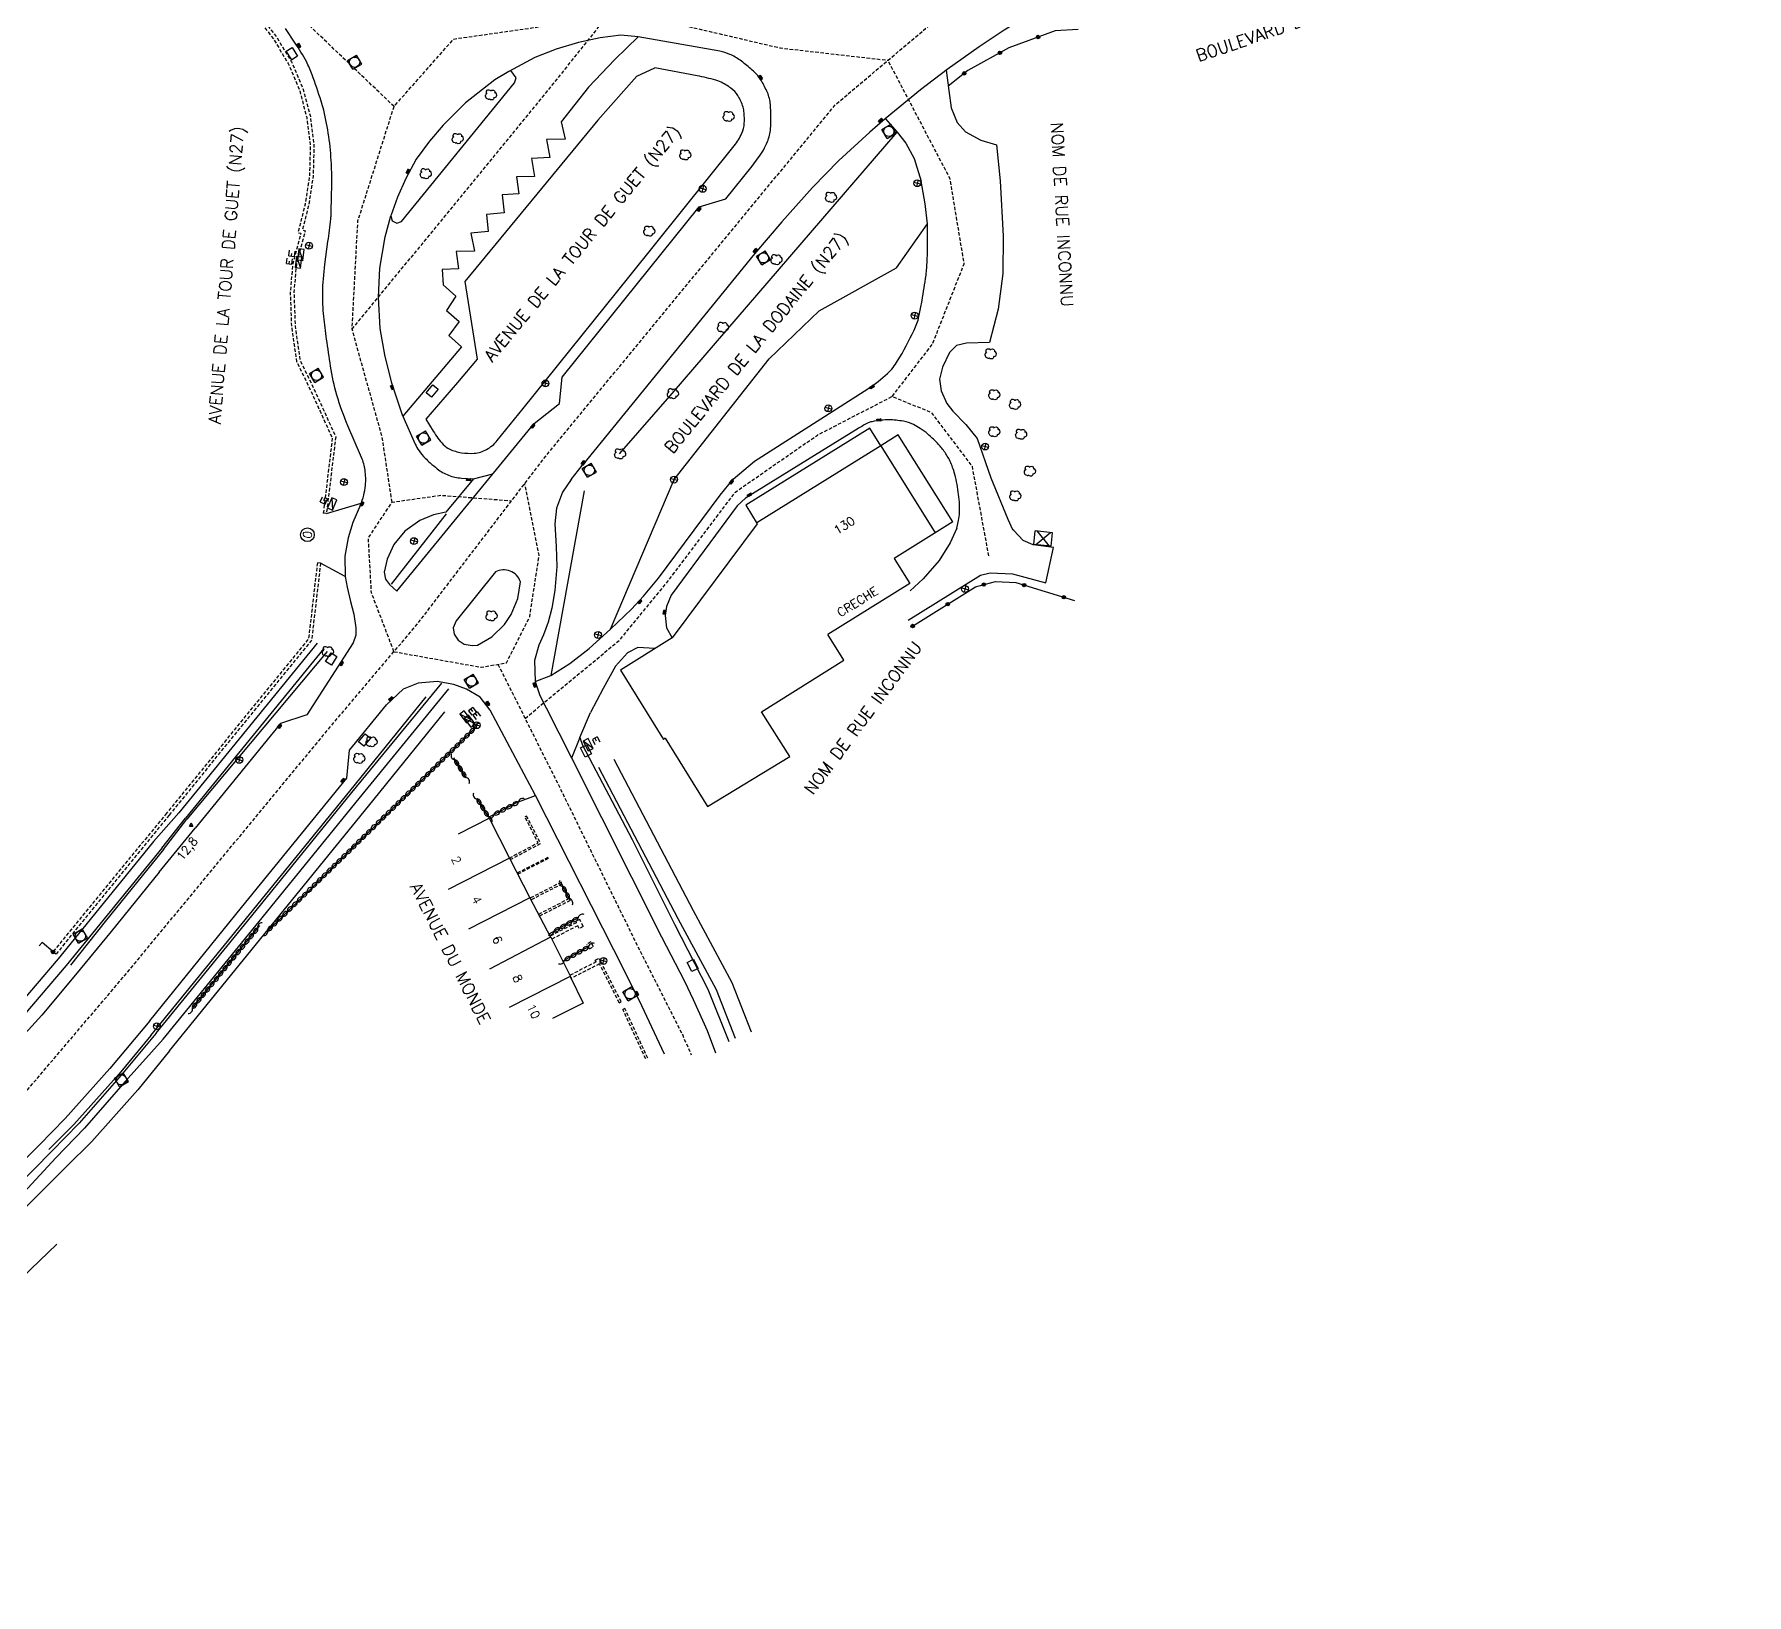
# Model space of a CAD drawing. Header units: millimetres. Extents: x 146000 to 146925, y 142000 to 143001.
# Drawn here: x 146576.2 to 146824.8, y 142387.4 to 142613.9 of the extents above; entities that cross this region are included whole.
import ezdxf
from ezdxf.enums import TextEntityAlignment as Align

# ---------------------------------------------------------------- set-up
doc = ezdxf.new("R2010")
doc.units = ezdxf.units.MM
doc.linetypes.add('DASHED', pattern=[0.75, 0.5, -0.25])
doc.layers.get('0').update_dxf_attribs({"linetype": 'CONTINUOUS'})
for name, color, linetype in [('W0001', 6, 'DASHED'), ('W0008', 7, 'CONTINUOUS'), ('W0017', 7, 'CONTINUOUS'), ('W0100', 7, 'CONTINUOUS'), ('W0112', 1, 'DASHED'), ('W0300', 7, 'CONTINUOUS'), ('W0302', 3, 'CONTINUOUS'), ('W0310', 3, 'CONTINUOUS'), ('W0322', 7, 'CONTINUOUS'), ('W0400', 7, 'CONTINUOUS'), ('W0420', 7, 'CONTINUOUS'), ('W0430', 7, 'CONTINUOUS'), ('W0432', 7, 'CONTINUOUS'), ('W0469', 7, 'CONTINUOUS'), ('W0851', 7, 'CONTINUOUS'), ('W0984', 7, 'CONTINUOUS'), ('W0989', 7, 'CONTINUOUS'), ('W0991', 7, 'CONTINUOUS'), ('W1102', 7, 'CONTINUOUS'), ('W1471', 7, 'CONTINUOUS')]:
    doc.layers.add(name, color=color, linetype=linetype)
doc.styles.get("Standard").update_dxf_attribs({"font": 'romans.shx', "width": 0.85})

# ---------------------------------------------------------------- blocks, each defined once
blk = doc.blocks.new('T420')
for p, q in [((0.75, 0.75), (-0.75, 0.75)), ((-0.75, 0.75), (-0.75, -0.75)), ((0.75, 0.75), (0.75, -0.75)), ((0.75, -0.75), (-0.75, -0.75))]:
    blk.add_line(p, q)
blk.add_ellipse((0, 0), major_axis=(-0.53, 0.53), ratio=1, start_param=3.926991, end_param=10.210176)
blk = doc.blocks.new('T300')
for p, q in [((-0.8, 0.51), (-0.86, 0.34)), ((-0.86, 0.34), (-0.86, 0.17)), ((-0.86, 0.17), (-0.74, 0.06)), ((-0.69, 0.63), (-0.8, 0.51)), ((-0.8, -0.06), (-0.74, 0.06)), ((-0.74, 0.06), (-0.69, 0.11)), ((-0.57, 0.69), (-0.69, 0.63)), ((-0.46, 0.69), (-0.57, 0.69)), ((-0.29, 0.63), (-0.46, 0.69)), ((-0.29, 0.63), (-0.17, 0.74)), ((-0.23, 0.57), (-0.29, 0.63)), ((-0.17, 0.74), (-0.06, 0.8)), ((-0.06, 0.8), (0.06, 0.8)), ((0.06, 0.8), (0.23, 0.74)), ((0.23, 0.74), (0.34, 0.63)), ((0.34, 0.63), (0.4, 0.51)), ((0.46, 0.46), (0.34, 0.46)), ((0.4, 0.51), (0.4, 0.46)), ((0.57, 0.4), (0.46, 0.46)), ((0.57, 0.4), (0.69, 0.29)), ((0.69, 0.29), (0.74, 0.17)), ((0.74, 0.06), (0.69, -0.17)), ((0.74, 0.17), (0.74, 0.06)), ((-0.8, -0.17), (-0.8, -0.06)), ((-0.8, -0.23), (-0.8, -0.17)), ((-0.74, -0.34), (-0.8, -0.23)), ((-0.69, -0.4), (-0.74, -0.34)), ((-0.51, -0.46), (-0.69, -0.4)), ((-0.4, -0.46), (-0.51, -0.46)), ((-0.4, -0.46), (-0.34, -0.46)), ((-0.34, -0.46), (-0.34, -0.4)), ((-0.34, -0.51), (-0.34, -0.46)), ((-0.29, -0.63), (-0.34, -0.51)), ((-0.17, -0.74), (-0.29, -0.63)), ((-0.06, -0.8), (-0.17, -0.74)), ((0.06, -0.8), (-0.06, -0.8)), ((0.17, -0.74), (0.06, -0.8)), ((0.23, -0.69), (0.17, -0.74)), ((0.29, -0.46), (0.23, -0.46)), ((0.29, -0.63), (0.23, -0.69)), ((0.46, -0.4), (0.29, -0.46)), ((0.34, -0.51), (0.29, -0.63)), ((0.34, -0.51), (0.34, -0.46)), ((0.57, -0.34), (0.46, -0.4)), ((0.63, -0.29), (0.57, -0.34)), ((0.69, -0.17), (0.63, -0.29))]:
    blk.add_line(p, q)
blk = doc.blocks.new('T400')
for p, q in [((-0.15, 0.3), (0.15, 0.3)), ((-0.15, -0.25), (-0.15, 0.3)), ((-0.15, 0.15), (0.15, 0.15)), ((-0.15, 0), (0.15, 0)), ((0.15, 0.3), (0.15, -0.25)), ((-0.15, -0.15), (0.15, -0.15)), ((-0.15, -0.25), (-0.15, -0.3)), ((-0.15, -0.3), (0.15, -0.3)), ((0.15, -0.3), (0.15, -0.25))]:
    blk.add_line(p, q)
blk = doc.blocks.new('T432')
at = {"flags": 128}
for points in [[(0.8, 0.8), (-0.8, 0.8)], [(-0.8, 0.8), (-0.8, 0)], [(0.8, 0.8), (-0.8, 0)], [(-0.8, 0), (0.8, 0)], [(-0.4, 2.1), (-0.4, 1.3)], [(-0.4, 1.3), (0.4, 1.3)], [(-0.39, 2.1), (0.41, 2.1)], [(0, 1.7), (0.4, 1.7)], [(0.4, 1.3), (0.4, 1.7)], [(0.8, 0), (0.8, 0.8)]]:
    blk.add_lwpolyline(points, dxfattribs=at)
blk = doc.blocks.new('t430')
at = {"flags": 128}
for points in [[(0.8, 0.8), (-0.8, 0.8)], [(-0.8, 0.8), (-0.8, 0)], [(0.8, 0.8), (-0.8, 0)], [(-0.8, 0), (0.8, 0)], [(-0.4, 2.1), (0.4, 2.1)], [(-0.4, 2.1), (-0.4, 1.3)], [(-0.4, 1.7), (0, 1.7)], [(-0.4, 1.3), (0.4, 1.3)], [(0.8, 0), (0.8, 0.8)]]:
    blk.add_lwpolyline(points, dxfattribs=at)
blk = doc.blocks.new('T851')
for p, q in [((-0.25, -0.15), (0, 0.32)), ((0, 0.32), (0.25, -0.15)), ((-0.25, -0.15), (0.25, -0.15))]:
    blk.add_line(p, q)
for major_axis in [(-0.106, 0.106), (-0.0354, 0.0354), (-0.0236, 0.0236)]:
    blk.add_ellipse((0, 0), major_axis=major_axis, ratio=1, start_param=3.926991, end_param=10.210176)
blk = doc.blocks.new('t322o')
at = {"color": 0, "linetype": 'Continuous'}
for radius in [0.25, 0.15]:
    blk.add_circle((0, 0), radius, dxfattribs=at)
blk = doc.blocks.new('t310o')
at = {"color": 0, "linetype": 'Continuous'}
for centre, start, end in [((-0.5, 0.38), 216.8699, 323.1304), ((0.5, -0.37), 36.8699, 143.1303)]:
    blk.add_arc(centre, 0.625, start, end, dxfattribs=at)
blk = doc.blocks.new('t991o')
at = {"color": 0, "linetype": 'Continuous'}
for p, q in [((-1, 1), (1, -1)), ((-1, -1), (1, 1))]:
    blk.add_line(p, q, dxfattribs=at)
blk = doc.blocks.new('T1471')
at = {"color": 0, "linetype": 'Continuous', "flags": 128}
blk.add_lwpolyline([(-0.75, -0.5), (-0.75, 0.5), (0.75, 0.5), (0.75, -0.5), (-0.75, -0.5)], dxfattribs=at)
blk = doc.blocks.new('T469')
at = {"color": 0, "linetype": 'Continuous', "flags": 128}
for points in [[(-0.35, 0.35), (0.35, -0.35)], [(-0.35, -0.35), (0.35, 0.35)]]:
    blk.add_lwpolyline(points, dxfattribs=at)
at = {"color": 0, "linetype": 'Continuous'}
blk.add_circle((0, 0), 0.5, dxfattribs=at)

msp = doc.modelspace()

# ---------------------------------------------------------------- linework, layer by layer
at = {"layer": 'W0001', "flags": 128}
for points in [[(146628.46, 142603.41), (146614.71, 142616.54), (146602.61, 142629.69), (146574.84, 142662.35), (146552.29, 142688.42), (146531.13, 142672.08)], [(146556.81, 142440.86), (146570.66, 142455.24), (146590.07, 142478.09), (146619.29, 142513.45), (146631.99, 142528.45), (146650.55, 142552.74), (146692.58, 142603.72), (146711.65, 142619.83), (146725.39, 142627.74), (146745.86, 142633.41), (146762.11, 142636.94), (146764.21, 142637.34), (146767.32, 142637.93), (146770.5, 142638.53), (146773.12, 142639), (146775.96, 142639.52), (146778.54, 142639.98), (146786.26, 142641.37), (146787.53, 142641.54), (146791.07, 142642.02), (146794.03, 142642.42), (146797.35, 142642.87), (146800.08, 142643.24), (146803.41, 142643.69), (146807.65, 142644.26), (146811.7, 142644.82), (146815.18, 142645.26), (146818.43, 142645.67), (146821.33, 142646.03), (146824.82, 142646.55)], [(146628.17, 142545.97), (146626.75, 142555.38), (146622.37, 142571.08), (146623.21, 142586.77), (146628.46, 142603.41), (146637.12, 142613.2), (146659.31, 142616.37), (146668.6, 142615.62), (146684.55, 142611.9), (146700.15, 142610.12)], [(146622.37, 142571.08), (146635.12, 142586.58), (146650.76, 142605.66), (146659.31, 142616.37)], [(146700.78, 142561.32), (146706.62, 142568.9), (146711.22, 142580.58), (146709.18, 142592.9), (146700.15, 142610.12)], [(146647.48, 142514.58), (146661.2, 142525.94), (146668, 142534.19), (146678.02, 142547.44), (146689.92, 142555.71), (146700.78, 142561.32), (146706.42, 142559), (146712.36, 142551.17), (146714.75, 142538.17)], [(146628.45, 142524.26), (146641.13, 142522), (146644.77, 142522.65), (146648.15, 142529.33), (146649.53, 142538.26), (146647.43, 142548.65)], [(146628.45, 142524.26), (146625.18, 142532.82), (146624.74, 142540.78), (146628.17, 142545.97), (146635.25, 142546.97), (146645.53, 142546.17)], [(146643.55, 142522.43), (146652.31, 142504.94), (146664.22, 142480.69), (146670.36, 142468.57), (146671.59, 142465.72)]]:
    msp.add_lwpolyline(points, dxfattribs=at)
at = {"layer": 'W0008'}
for p, q in [((146675.74, 142611.42), (146663.88, 142613.53)), ((146672.77, 142588.85), (146676.64, 142589.99)), ((146652.87, 142564.11), (146672.77, 142588.85)), ((146654.17, 142549.24), (146655.78, 142551.28)), ((146655.41, 142511.8), (146657, 142515.42)), ((146594.37, 142492.24), (146599.57, 142498.62))]:
    msp.add_line(p, q, dxfattribs=at)
at = {"layer": 'W0008', "flags": 128}
for points in [[(146735.66, 142624.36), (146730.15, 142621.74), (146725.76, 142619.63), (146722.84, 142618.03), (146717.03, 142614.5), (146713.39, 142612.07), (146708.73, 142608.78), (146704.89, 142605.81), (146699.77, 142601.6), (146697.51, 142599.66), (146693.03, 142595.57), (146689.21, 142591.66), (146684.74, 142586.66), (146680.79, 142582.01), (146655.78, 142551.28)], [(146663.88, 142613.53), (146660.5, 142610.22), (146656.7, 142606.19), (146652.71, 142601.19), (146653.28, 142598.68), (146650.59, 142598.61), (146651.08, 142596.01), (146648.4, 142595.85), (146648.85, 142593.24), (146646.26, 142593.19), (146646.57, 142590.73), (146644.15, 142590.6), (146644.46, 142587.97), (146641.86, 142587.74), (146642.14, 142585.25), (146639.6, 142585.03), (146640.16, 142582.39), (146637.48, 142582.35), (146637.82, 142579.83), (146635.44, 142579.75), (146635.6, 142577.5), (146637.45, 142575.86), (146636.06, 142573.78), (146637.9, 142572.21), (146636.42, 142570.16), (146638.26, 142568.49), (146629.75, 142558.44), (146628.12, 142563.24), (146627.1, 142567.33), (146626.44, 142571.19), (146626.2, 142575.74), (146626.4, 142579.94), (146627.19, 142584.46), (146627.99, 142587.51), (146627.99, 142587.51)], [(146663.88, 142613.53), (146661.39, 142613.74), (146658.37, 142613.36), (146655.25, 142612.67), (146652.01, 142611.72), (146648.91, 142610.5), (146645.11, 142608.47), (146643.1, 142607.27), (146638.83, 142603.94), (146635.58, 142600.71), (146633.61, 142598.36), (146631.65, 142595.74), (146630.19, 142592.93), (146628.97, 142590.23), (146627.99, 142587.51), (146628.2, 142586.8), (146628.87, 142586.45), (146629.54, 142586.69), (146645.96, 142606.82), (146646.19, 142607.58), (146645.43, 142608.64)], [(146648.79, 142557.38), (146652.5, 142560.3), (146652.87, 142564.11)], [(146654.17, 142549.24), (146652.93, 142547.42), (146652.06, 142545.11), (146651.78, 142542.82), (146652.01, 142539.55), (146652.07, 142536.61), (146651.78, 142533.15), (146651.35, 142530.6), (146650.81, 142528.56), (146650.14, 142526.7), (146649.46, 142525.22), (146648.86, 142522.99), (146648.94, 142519.92), (146649.62, 142517.89), (146650.53, 142516.11), (146654.22, 142508.86), (146667.29, 142482.87), (146670.61, 142476.43), (146671.89, 142473.77), (146673.92, 142469.29), (146675.13, 142466.03)], [(146623.58, 142545.57), (146622.47, 142542.99), (146621.8, 142540.79), (146621.33, 142538.12), (146621.36, 142535.15), (146621.65, 142533.61), (146622.13, 142531.54), (146622.64, 142529.72), (146622.91, 142527.72), (146622.91, 142526.68), (146622.55, 142525.53), (146615.82, 142515.11), (146611.96, 142513.83), (146599.57, 142498.62)], [(146710.14, 142542.21), (146709.21, 142540.04), (146707.6, 142537.52), (146705.28, 142534.83), (146703.4, 142533.1)], [(146703.09, 142528.85), (146713.58, 142535.37), (146714.99, 142535.71), (146718.25, 142535.58), (146723.05, 142534.27), (146724.21, 142539.39), (146721.23, 142539.79), (146719.76, 142540.4), (146718.43, 142541.84), (146718.23, 142542.02)], [(146668.69, 142532.48), (146667.99, 142530.82), (146667.84, 142529.53), (146667.99, 142527.7), (146668.82, 142526.27)], [(146648.94, 142519.92), (146651.24, 142520.78), (146653.99, 142522.54), (146656.77, 142524.71), (146659.87, 142527.52)], [(146666.32, 142524.71), (146663.87, 142524.87), (146662.37, 142524.08), (146660.62, 142522.16), (146658.82, 142518.9), (146657, 142515.42)], [(146667.73, 142465.84), (146664.44, 142472.87), (146662.02, 142477.75), (146648.98, 142503.37), (146642.42, 142515.79), (146640.96, 142517.68), (146638.99, 142518.82), (146637.16, 142519.49), (146634.72, 142519.95), (146631.98, 142519.69), (146629.77, 142518.8), (146627.39, 142516.52)], [(146592.99, 142470.66), (146606.33, 142487.12), (146621.59, 142505.92), (146622, 142509.94), (146627.39, 142516.52)], [(146655.41, 142511.8), (146654.24, 142508.82)], [(146594.37, 142492.24), (146587.4, 142483.66), (146582.24, 142477.34), (146577.35, 142471.47), (146568.98, 142462.37), (146563.08, 142456.52), (146554.11, 142448.04), (146549.16, 142443.56), (146542.83, 142438.24)], [(146592.99, 142470.66), (146587.22, 142463.77), (146580.7, 142456.51), (146576.96, 142452.63)], [(146490.21, 142389.59), (146499.69, 142394.37), (146504, 142396.86), (146509.21, 142399.89), (146519.26, 142406.1), (146526.1, 142410.54), (146534.13, 142416.03), (146540, 142420.24), (146546.83, 142425.47), (146551.82, 142429.4), (146558.55, 142435.18), (146563.21, 142439.35), (146569.21, 142444.99), (146576.96, 142452.63)], [(146565.89, 142415.68), (146566.07, 142423.93), (146570.61, 142429.73), (146579.49, 142438.26)]]:
    msp.add_lwpolyline(points, dxfattribs=at)
for points in [[(146623.58, 142545.57, 0.040374), (146624.06, 142546.96, 0.040374), (146624.31, 142548.4, 0.056605), (146624.25, 142550.63, 0.067369), (146623.75, 142552.43), (146621.76, 142557.06, -0.030619), (146620.17, 142561.5, -0.033483), (146619.24, 142565.71, -0.004135), (146618.68, 142569.62, -0.00487), (146618.27, 142572.94, -0.033543), (146618.11, 142576.36, -0.02793), (146618.42, 142580.45), (146618.87, 142583.82, 0.003666), (146619.28, 142587.04, 0.021379), (146619.32, 142587.6, 0.006194), (146619.42, 142592.77, 0.013913), (146619.37, 142595.07, 0.023233), (146618.99, 142599.05, 0.024107), (146618.26, 142602.85, 0.019733), (146617.88, 142604.18, 0.006748), (146616.57, 142608.02, 0.037192), (146615.73, 142609.92, 0.024361), (146614.1, 142612.62), (146612.7, 142614.72)], [(146676.64, 142589.99), (146680.46, 142594.74), (146681.33, 142595.93, 0.056238), (146682.67, 142598.31, 0.081376), (146683.11, 142600.16, 0.040636), (146683.09, 142603.7, 0.081048), (146682.66, 142605.43, 0.032693), (146681.78, 142607.14, 0.050747), (146681.04, 142608.13, 0.031609), (146680.26, 142608.87, 0.01673), (146678.68, 142610.12, 0.054213), (146677.21, 142610.97, 0.060426), (146675.74, 142611.42)], [(146659.87, 142527.52), (146662.91, 142530.45), (146664.69, 142532.3), (146666.85, 142534.91), (146675.8, 142546.98), (146677.71, 142549.32), (146680.79, 142551.9), (146697.25, 142562.44, 0.045813), (146700.09, 142564.65, 0.070125), (146701.56, 142566.47, 0.022638), (146703.96, 142570.94, 0.055246), (146704.65, 142572.9, 0.013322), (146705.03, 142574.78, 0.006906), (146705.62, 142578.43, 0.021133), (146705.82, 142580.43, 0.016197), (146705.9, 142583.06), (146705.89, 142586.35), (146705.55, 142589.29), (146704.97, 142592.54)], [(146629.75, 142558.44), (146629.75, 142558.44), (146631.53, 142554.4, 0.050879), (146632.09, 142553.4, 0.043304), (146632.97, 142552.37, 0.014142), (146633.71, 142551.67, 0.010833), (146634.73, 142550.82, 0.078439), (146636.38, 142549.87, 0.077155), (146638.27, 142549.46), (146639.98, 142549.36), (146635.99, 142544.5), (146634.18, 142544.13), (146632.19, 142543.31), (146630.05, 142541.76), (146628.42, 142539.83), (146627.45, 142537.71), (146627.01, 142535.79), (146627.2, 142534.77), (146627.79, 142534), (146628.85, 142533.05), (146648.79, 142557.38)], [(146710.14, 142542.21), (146710.39, 142543.28, 0.044896), (146710.55, 142544.48, 0.036178), (146710.52, 142545.98, 0.017362), (146710.13, 142548.91, 0.035013), (146709.78, 142550.34, 0.03952), (146709.07, 142552.1, 0.04552), (146708.2, 142553.51, 0.030575), (146707.2, 142554.67, 0.02737), (146705.95, 142555.84, 0.027126), (146704.84, 142556.66, 0.032834), (146703.85, 142557.22, 0.065508), (146702.41, 142557.7, 0.046212), (146700.27, 142557.92, 0.028468), (146699.21, 142557.86, 0.021664), (146697.82, 142557.65, 0.067931), (146697.29, 142557.47, 0.022367), (146695.81, 142556.64), (146679.47, 142546.53), (146678.28, 142545.42), (146668.69, 142532.48)]]:
    msp.add_lwpolyline(points, format="xyb", dxfattribs=at)
at = {"layer": 'W0008'}
for points in [[(146708.61, 142608.69), (146709, 142605.72), (146709.33, 142603.19), (146710.18, 142601.1), (146711.39, 142599.72), (146713.63, 142598.51), (146715.92, 142597.84), (146716.43, 142592.63), (146716.89, 142584.58), (146716.81, 142579.14), (146716.16, 142573.96), (146714.9, 142569.14), (146711.54, 142569.04), (146710.11, 142568.73), (146709.09, 142567.71), (146708.06, 142565.54), (146707.64, 142563.82), (146707.87, 142562.12), (146708.72, 142560.3), (146709.59, 142559.16), (146711.46, 142557.24), (146713.09, 142555.23), (146715.07, 142549.5), (146717.57, 142543.49), (146718.23, 142542.02)], [(146699.78, 142601.61), (146701.47, 142599.69), (146702.73, 142598.1), (146703.94, 142595.85), (146704.97, 142592.54)], [(146643.18, 142535.83), (146637.5, 142528.73), (146637.06, 142527.7), (146637.17, 142526.8), (146637.77, 142525.93), (146638.63, 142525.37), (146639.78, 142525.14), (146640.57, 142525.22)]]:
    msp.add_lwpolyline(points, dxfattribs=at)
msp.add_lwpolyline([(146640.57, 142525.22), (146642.64, 142526.41), (146644.51, 142528.21), (146645.47, 142529.68), (146646.44, 142531.97), (146646.8, 142534.42, -0.797335), (146646.8, 142534.42, -0.000201), (146646.8, 142534.41, 0.464434), (146643.18, 142535.83)], format="xyb", dxfattribs=at)
at = {"layer": 'W0017'}
for p, q in [((146663.68, 142607.82), (146666.3, 142609.03)), ((146593.56, 142496.7), (146597.24, 142500.87)), ((146594.73, 142495.74), (146598.17, 142500.11))]:
    msp.add_line(p, q, dxfattribs=at)
at = {"layer": 'W0017', "flags": 128}
msp.add_lwpolyline([(146647.22, 142559.54), (146662.53, 142578.62), (146677.85, 142597.71, 0.063892), (146678.96, 142599.53, 0.094028), (146679.3, 142600.95, 0.029003), (146679.28, 142602.49, 0.054389), (146679.13, 142603.3, 0.070236), (146678.36, 142605, 0.091014), (146677.37, 142606.06, 0.021768), (146677.02, 142606.3, 0.009323), (146676.18, 142606.8, 0.059614), (146675.19, 142607.21, 0.022459), (146672.45, 142607.86), (146666.3, 142609.03)], format="xyb", dxfattribs=at)
for points in [[(146663.68, 142607.82), (146658.03, 142601.4)], [(146639.98, 142549.36), (146642.8, 142550.07)], [(146618.65, 142544.32), (146623.69, 142545.82)], [(146636.04, 142544.27), (146628.04, 142534.05)], [(146621.36, 142535.15), (146617.79, 142537.11)], [(146617.32, 142525.49), (146597.24, 142500.87)], [(146618.25, 142524.73), (146598.17, 142500.11)], [(146593.92, 142468.86), (146607.83, 142485.91), (146622.35, 142503.8), (146635.38, 142519.7)], [(146594.95, 142468.02), (146608.86, 142485.07), (146623.38, 142502.96), (146636.41, 142518.86)], [(146646.53, 142502.44), (146648.98, 142503.37)], [(146593.56, 142496.7), (146585.63, 142486.95), (146579.7, 142479.67), (146573.59, 142472.5), (146566.56, 142464.85), (146560.86, 142459.21), (146550.26, 142449.21), (146546.27, 142445.67), (146540.99, 142441.23)], [(146594.73, 142495.74), (146586.81, 142486), (146580.86, 142478.7), (146574.72, 142471.49), (146567.66, 142463.8), (146561.92, 142458.12), (146551.28, 142448.09), (146547.26, 142444.52), (146541.96, 142440.07)], [(146593.92, 142468.86), (146588.83, 142462.77), (146588.83, 142462.77), (146582.77, 142455.8), (146578.81, 142451.74), (146578.81, 142451.74)], [(146594.95, 142468.02), (146589.45, 142461.85), (146589.45, 142461.85), (146583.55, 142455.08), (146579.36, 142450.77), (146579.36, 142450.77)], [(146492.29, 142388.68), (146499.88, 142392.38), (146504.98, 142395.28), (146510.23, 142398.3), (146520.02, 142404.26), (146526.65, 142408.61), (146534.94, 142414.32), (146541.07, 142418.71), (146547.76, 142423.7), (146553.14, 142428), (146559.81, 142433.76), (146564.37, 142437.85), (146570.79, 142443.69), (146578.81, 142451.74)], [(146493, 142387.36), (146500.58, 142391.07), (146505.71, 142394), (146510.99, 142397.02), (146520.81, 142403.01), (146527.47, 142407.38), (146535.79, 142413.11), (146541.94, 142417.52), (146548.66, 142422.53), (146554.08, 142426.87), (146560.78, 142432.65), (146565.37, 142436.75), (146571.81, 142442.62), (146579.36, 142450.77)]]:
    msp.add_lwpolyline(points, dxfattribs=at)
at = {"layer": 'W0017'}
msp.add_lwpolyline([(146640.54, 142566.73), (146637.67, 142563.32), (146633.09, 142558.02), (146634.15, 142556.27, 0.049682), (146635.6, 142554.33, 0.103832), (146636.55, 142553.65, 0.063474), (146638.25, 142553.15, 0.060376), (146640.11, 142553.07, 0.105502), (146641.89, 142553.61, 0.097085), (146643.45, 142554.9), (146647.22, 142559.54)], format="xyb", dxfattribs=at)
msp.add_lwpolyline([(146655.41, 142511.8), (146655.82, 142510.71), (146663.01, 142496.98), (146669.16, 142484.72), (146674.01, 142475.29), (146677.07, 142467.67)], dxfattribs=at)
at = {"layer": 'W0100'}
for p, q in [((146701.64, 142555.75), (146699.11, 142554.14)), ((146709.57, 142543.09), (146701.64, 142555.75)), ((146699.11, 142554.14), (146681.13, 142542.95)), ((146721.31, 142539.82), (146721.52, 142541.8)), ((146723.83, 142539.56), (146721.31, 142539.82)), ((146724.03, 142541.53), (146721.52, 142541.8)), ((146723.83, 142539.56), (146724.03, 142541.53)), ((146667.84, 142511.7), (146667.57, 142511.53)), ((146673.96, 142501.8), (146685.89, 142509.05)), ((146637.81, 142497.8), (146642.26, 142500.07)), ((146642.26, 142500.07), (146645.22, 142494.27)), ((146645.22, 142494.27), (146648.16, 142488.52)), ((146648.16, 142488.53), (146651.16, 142482.81)), ((146651.16, 142482.81), (146651.22, 142482.82)), ((146651.22, 142482.82), (146654.09, 142477.11)), ((146654.09, 142477.11), (146654.01, 142477.1)), ((146654.01, 142477.1), (146655.93, 142473.23)), ((146655.93, 142473.23), (146651.46, 142471))]:
    msp.add_line(p, q, dxfattribs=at)
for points in [[(146699.11, 142554.14), (146697.52, 142556.69), (146679.55, 142545.52)], [(146693.77, 142523.02), (146691.44, 142526.73)], [(146681.81, 142515.52), (146693.77, 142523.02)]]:
    msp.add_lwpolyline(points, dxfattribs=at)
at = {"layer": 'W0100', "flags": 128}
for points in [[(146699.1, 142554.14), (146707.02, 142541.5)], [(146679.55, 142545.52), (146681.19, 142542.84), (146668.84, 142526.28), (146661.33, 142521.58), (146667.57, 142511.53)], [(146709.57, 142543.09), (146701.07, 142537.79), (146703.34, 142534.15), (146691.44, 142526.73)], [(146685.89, 142509.05), (146681.81, 142515.52)], [(146667.84, 142511.7), (146673.96, 142501.8)]]:
    msp.add_lwpolyline(points, dxfattribs=at)
at = {"layer": 'W0112'}
for p, q in [((146619.5, 142555.25), (146618.19, 142544.35)), ((146619.99, 142555.47), (146618.65, 142544.3)), ((146618.65, 142544.32), (146618.19, 142544.35)), ((146618.65, 142544.3), (146618.65, 142544.3)), ((146617.79, 142537.11), (146617.33, 142537.17)), ((146647.7, 142500.4), (146647.47, 142500.28)), ((146650.78, 142494.37), (146646.33, 142492.1)), ((146650.85, 142494.23), (146646.41, 142491.95)), ((146650.85, 142494.23), (146650.78, 142494.37)), ((146652.71, 142490.78), (146648.19, 142488.47)), ((146652.84, 142490.53), (146648.32, 142488.22)), ((146652.84, 142490.53), (146652.71, 142490.78)), ((146653.89, 142488.41), (146649.42, 142486.12)), ((146654.03, 142488.14), (146649.56, 142485.85)), ((146654.03, 142488.14), (146653.89, 142488.41)), ((146654.93, 142484.92), (146651.08, 142482.95)), ((146655.42, 142485.4), (146654.84, 142485.12)), ((146655.91, 142484.36), (146655.42, 142485.4)), ((146655.14, 142484.48), (146651.36, 142482.54)), ((146655.33, 142484.08), (146655.14, 142484.48)), ((146655.91, 142484.36), (146655.33, 142484.08)), ((146579.38, 142480.34), (146578.96, 142480.68)), ((146657.02, 142482.12), (146656.45, 142481.82)), ((146656.85, 142481.11), (146656.45, 142481.82)), ((146656.85, 142481.11), (146657.42, 142481.42)), ((146657.42, 142481.42), (146657.02, 142482.12)), ((146657.79, 142479.22), (146654, 142477.28)), ((146658.29, 142478.95), (146654.14, 142476.83)), ((146657.67, 142479.5), (146658.26, 142479.77)), ((146657.79, 142479.22), (146657.67, 142479.5)), ((146658.5, 142479.23), (146658.26, 142479.77)), ((146661.16, 142473.29), (146661.44, 142473.44)), ((146661.97, 142472.45), (146661.68, 142472.31))]:
    msp.add_line(p, q, dxfattribs=at)
at = {"layer": 'W0112', "flags": 128}
for points in [[(146608.74, 142616.91), (146611.39, 142613.53), (146613.58, 142609.87), (146615.24, 142606), (146616.31, 142601.93), (146616.83, 142597.69), (146616.72, 142593.3), (146616.07, 142589.1), (146615.16, 142585.49), (146615.58, 142585.37), (146614.28, 142580.5), (146613.93, 142576.45), (146614.1, 142571.51), (146614.82, 142566.53), (146616.47, 142563.18), (146618.21, 142559.38), (146619.99, 142555.47)], [(146608.32, 142616.58), (146610.95, 142613.23), (146613.1, 142609.63), (146614.73, 142605.82), (146615.78, 142601.83), (146616.3, 142597.66), (146616.19, 142593.35), (146615.55, 142589.21), (146614.52, 142585.11), (146614.93, 142585), (146613.75, 142580.59), (146613.39, 142576.46), (146613.57, 142571.47), (146614.31, 142566.37), (146615.99, 142562.95), (146617.72, 142559.16), (146619.5, 142555.25)], [(146617.33, 142537.17), (146616.05, 142526.12), (146595.45, 142500.84)], [(146617.79, 142537.11), (146616.49, 142525.93), (146595.81, 142500.54)], [(146595.45, 142500.84), (146578.96, 142480.68)], [(146595.81, 142500.54), (146579.38, 142480.34)], [(146645.21, 142494.3), (146649.38, 142496.53), (146647.47, 142500.28)], [(146645.33, 142494.07), (146649.73, 142496.42), (146647.7, 142500.4)], [(146654.93, 142484.92), (146654.84, 142485.12)], [(146661.16, 142473.29), (146658.29, 142478.95)], [(146661.44, 142473.44), (146658.5, 142479.23)], [(146665, 142465.13), (146661.68, 142472.31)], [(146665.29, 142465.26), (146661.97, 142472.45)]]:
    msp.add_lwpolyline(points, dxfattribs=at)
at = {"layer": 'W0302'}
for p, q in [((146658.03, 142601.4), (146638.75, 142578.02)), ((146638.75, 142578.02), (146640.54, 142566.73)), ((146594.99, 142495.56), (146598.36, 142499.95))]:
    msp.add_line(p, q, dxfattribs=at)
at = {"layer": 'W0302', "flags": 128}
for points in [[(146661.17, 142552.99), (146668.83, 142561.73), (146701.47, 142599.69)], [(146659.87, 142527.52), (146669.11, 142549.24), (146682.93, 142566.79), (146690.17, 142573.76), (146701.42, 142579.99), (146705.89, 142586.35)], [(146656.05, 142547.6), (146651.24, 142520.78)], [(146618.75, 142524.29), (146598.36, 142499.95)], [(146593.17, 142468.52), (146607.48, 142486.11), (146622.04, 142504.01), (146633.13, 142517.7)], [(146595.87, 142466.32), (146610.18, 142483.91), (146624.74, 142501.81), (146635.83, 142515.51)], [(146658.16, 142507.48), (146669.67, 142485.52), (146675.22, 142475.2), (146678, 142468.17)], [(146660.37, 142508.64), (146671.87, 142486.69), (146677.49, 142476.25), (146680.32, 142469.08)], [(146594.99, 142495.56), (146586.55, 142485.1), (146581.5, 142478.75)], [(146593.17, 142468.52), (146588.56, 142462.99), (146581.99, 142455.6), (146578.37, 142451.99)], [(146595.87, 142466.32), (146591.25, 142460.67), (146584.57, 142453.16), (146580.88, 142449.48)], [(146566.91, 142435.78), (146573.75, 142442.35), (146580.88, 142449.48)]]:
    msp.add_lwpolyline(points, dxfattribs=at)
at = {"layer": 'W0310'}
for p, q in [((146653.89, 142488.41), (146652.8, 142490.51)), ((146655.17, 142485.61), (146650.95, 142483.26))]:
    msp.add_line(p, q, dxfattribs=at)
at = {"layer": 'W0310', "flags": 128}
for points in [[(146610.13, 142483.74), (146640.27, 142513.24)], [(146638.87, 142506), (146637.12, 142508.87)], [(146646.53, 142502.44), (146642.22, 142500.22), (146640.51, 142502.93)], [(146599.2, 142472.5), (146609, 142484.5)], [(146656.69, 142481.41), (146652.97, 142479.34)]]:
    msp.add_lwpolyline(points, dxfattribs=at)
at = {"layer": 'W0322', "flags": 128}
for points in [[(146727.78, 142614.6), (146724.42, 142614.41), (146717.7, 142611.91), (146711.75, 142608.62), (146708.91, 142606.37)], [(146703.74, 142527.98), (146712.86, 142533.67), (146715.75, 142534.47), (146718.72, 142534.31), (146727.22, 142531.68)], [(146578.96, 142480.67), (146577.36, 142482.05), (146576.95, 142481.56)]]:
    msp.add_lwpolyline(points, dxfattribs=at)
at = {"layer": 'W1102'}
for p, q in [((146645.22, 142494.27), (146636.32, 142489.72)), ((146648.16, 142488.53), (146639.26, 142483.97)), ((146651.16, 142482.81), (146642.3, 142478.16)), ((146654.01, 142477.1), (146645.16, 142472.62))]:
    msp.add_line(p, q, dxfattribs=at)
msp.add_circle((146615.89, 142541.24), 1, dxfattribs=at)

# ---------------------------------------------------------------- block references
at = {"layer": 'W0300', "rotation": 210.786788851575}
for p in [(146642.43, 142605.1), (146676.93, 142601.97), (146637.6, 142598.76), (146670.63, 142596.39), (146632.96, 142593.66), (146691.78, 142590.24), (146665.4, 142585.32), (146683.87, 142581.18), (146676.11, 142571.36), (146714.95, 142567.51), (146668.83, 142561.73), (146715.48, 142561.57), (146718.5, 142560.18), (146715.48, 142556.2), (146719.38, 142555.84), (146661.17, 142552.99), (146720.65, 142550.48), (146718.53, 142546.89), (146642.51, 142529.47), (146618.75, 142524.29), (146625.09, 142511.19), (146623.31, 142508.78)]:
    msp.add_blockref('T300', p, dxfattribs=at)
at = {"layer": 'W0310'}
for p, rotation in [((146638.71, 142511.72), 44.37960691123051), ((146639.43, 142512.42), 44.37960691123051), ((146640.14, 142513.12), 44.37960691123051), ((146635.86, 142508.92), 44.37960691123051), ((146636.57, 142509.62), 44.37960691123051), ((146637.28, 142510.32), 44.37960691123051), ((146638, 142511.02), 44.37960691123051), ((146633.71, 142506.82), 44.37960691123051), ((146634.43, 142507.52), 44.37960691123051), ((146635.14, 142508.22), 44.37960691123051), ((146637.3, 142508.56), 121.3842449896777), ((146637.82, 142507.71), 121.3842449896777), ((146638.35, 142506.85), 121.3842449896777), ((146630.85, 142504.03), 44.37960691123051), ((146631.57, 142504.73), 44.37960691123051), ((146632.28, 142505.42), 44.37960691123051), ((146633, 142506.12), 44.37960691123051), ((146638.87, 142506), 121.3842449896777), ((146628.71, 142501.93), 44.37960691123051), ((146629.42, 142502.63), 44.37960691123051), ((146630.14, 142503.33), 44.37960691123051), ((146640.54, 142502.88), 122.1965112193708), ((146641.07, 142502.04), 122.1965112193708), ((146645.64, 142501.98), 207.2363393886814), ((146646.53, 142502.44), 207.2363393886814), ((146625.85, 142499.13), 44.37960691123051), ((146626.56, 142499.83), 44.37960691123051), ((146627.28, 142500.53), 44.37960691123051), ((146627.99, 142501.23), 44.37960691123051), ((146641.6, 142501.19), 122.1965112193708), ((146642.14, 142500.34), 122.1965112193708), ((146642.97, 142500.61), 207.2363393886814), ((146643.86, 142501.07), 207.2363393886814), ((146644.75, 142501.53), 207.2363393886814), ((146623.7, 142497.03), 44.37960691123051), ((146624.42, 142497.73), 44.37960691123051), ((146625.13, 142498.43), 44.37960691123051), ((146620.85, 142494.23), 44.37960691123051), ((146621.56, 142494.93), 44.37960691123051), ((146622.28, 142495.63), 44.37960691123051), ((146622.99, 142496.33), 44.37960691123051), ((146618.7, 142492.14), 44.37960691123051), ((146619.42, 142492.84), 44.37960691123051), ((146620.13, 142493.53), 44.37960691123051), ((146615.84, 142489.34), 44.37960691123051), ((146616.56, 142490.04), 44.37960691123051), ((146617.27, 142490.74), 44.37960691123051), ((146617.99, 142491.44), 44.37960691123051), ((146652.97, 142490.18), 117.355338990019), ((146653.43, 142489.3), 117.355338990019), ((146612.98, 142486.54), 44.37960691123051), ((146613.7, 142487.24), 44.37960691123051), ((146614.41, 142487.94), 44.37960691123051), ((146615.13, 142488.64), 44.37960691123051), ((146653.89, 142488.41), 117.355338990019), ((146608.68, 142484.12), 50.76534728393105), ((146610.84, 142484.44), 44.37960691123051), ((146611.55, 142485.14), 44.37960691123051), ((146612.27, 142485.84), 44.37960691123051), ((146653.42, 142484.64), 209.1522413914193), ((146654.3, 142485.12), 209.1522413914193), ((146655.17, 142485.61), 209.1522413914193), ((146606.79, 142481.79), 50.76534728393105), ((146607.42, 142482.57), 50.76534728393105), ((146608.05, 142483.34), 50.76534728393105), ((146610.13, 142483.74), 44.37960691123051), ((146651.68, 142483.66), 209.1522413914193), ((146652.55, 142484.15), 209.1522413914193), ((146604.89, 142479.47), 50.76534728393105), ((146605.52, 142480.24), 50.76534728393105), ((146606.15, 142481.02), 50.76534728393105), ((146653.19, 142479.46), 209.1704826193549), ((146654.07, 142479.95), 209.1704826193549), ((146654.94, 142480.44), 209.1704826193549), ((146655.81, 142480.92), 209.1704826193549), ((146656.69, 142481.41), 209.1704826193549), ((146602.99, 142477.14), 50.76534728393105), ((146603.62, 142477.92), 50.76534728393105), ((146604.26, 142478.69), 50.76534728393105), ((146600.46, 142474.05), 50.76534728393105), ((146601.09, 142474.82), 50.76534728393105), ((146601.73, 142475.6), 50.76534728393105), ((146602.36, 142476.37), 50.76534728393105), ((146599.2, 142472.5), 50.76534728393105), ((146599.83, 142473.27), 50.76534728393105)]:
    msp.add_blockref('t310o', p, dxfattribs=dict(at, rotation=rotation))
at = {"layer": 'W0322'}
for p, rotation in [((146721.95, 142613.49), 200.4044109318858), ((146716.42, 142611.2), 208.9147092369334), ((146711.23, 142608.21), 218.4297499578944), ((146714.06, 142534), 15.55179373280615), ((146719.93, 142533.93), 342.8190574589357), ((146725.67, 142532.16), 342.8190574589357), ((146708.83, 142531.15), 31.96954178380179), ((146703.74, 142527.98), 31.96954178380179), ((146578.96, 142480.67), 139.3079306738195)]:
    msp.add_blockref('t322o', p, dxfattribs=dict(at, rotation=rotation))
at = {"layer": 'W0400'}
for p, rotation in [((146614.62, 142612.25), 32.75002617993663), ((146681.65, 142607.61), 35.30090749007221), ((146699.09, 142601.38), 130.6110828246613), ((146630.48, 142593.97), 152.574052479391), ((146672.73, 142588.47), 141.177459883514), ((146680.9, 142582.44), 139.6146805114915), ((146628.18, 142562.64), 18.75250279621681), ((146697.85, 142562.7), 124.4723337973672), ((146648.59, 142557.01), 140.6638462516636), ((146698.86, 142557.9), 97.32888910925149), ((146655.92, 142551.67), 140.8623510697139), ((146639.3, 142549.23), 86.63901025645188), ((146677.43, 142548.91), 140.7306504353991), ((146680.07, 142547.01), 121.7690996032601), ((146623.82, 142545.7), 157.6949170401887), ((146664.12, 142531.51), 136.0651191833872), ((146667.72, 142529.98), 173.5036603207536), ((146620.82, 142522.54), 147.1380786708821), ((146648.88, 142519.46), 18.56672294586929), ((146628, 142517.4), 133.8211317077318), ((146642.07, 142516.76), 37.53329274841175), ((146611.84, 142513.44), 140.8273222826232), ((146621.05, 142505.53), 140.9277202915275), ((146663.72, 142474.65), 26.41794428970411)]:
    msp.add_blockref('T400', p, dxfattribs=dict(at, rotation=rotation))
at = {"layer": 'W0420', "rotation": 210.786788851575}
for p in [(146622.74, 142609.83), (146700.29, 142599.8), (146682.09, 142581.43), (146617.21, 142564.38), (146632.76, 142555.27), (146656.81, 142550.6), (146639.69, 142519.98), (146582.93, 142482.98), (146662.72, 142474.61), (146588.89, 142462.1)]:
    msp.add_blockref('T420', p, dxfattribs=at)
at = {"layer": 'W0430'}
for p, rotation in [((146615.33, 142581.85), 82.4326937464723), ((146614.98, 142580.73), 82.67706970624381), ((146638.48, 142514.55), 307.5332927487293), ((146639.12, 142513.92), 307.5332927487293), ((146656.27, 142510.57), 296.9299997986475)]:
    msp.add_blockref('t430', p, dxfattribs=dict(at, rotation=rotation))
at = {"layer": 'W0432', "rotation": 66.67874295223953}
msp.add_blockref('T432', (146619.83, 142545.55), dxfattribs=at)
at = {"layer": 'W0469', "rotation": 210.786788851575}
for p in [(146673.26, 142591.45), (146704.41, 142592.27), (146616.11, 142583.19), (146704.03, 142573.05), (146650.44, 142563.2), (146691.49, 142559.58), (146714.26, 142554.04), (146621.19, 142548.87), (146669.11, 142549.24), (146631.35, 142540.31), (146711.34, 142533.37), (146658.08, 142526.69), (146640.46, 142513.59), (146606, 142508.55), (146658.86, 142479.36), (146594.03, 142469.88)]:
    msp.add_blockref('T469', p, dxfattribs=at)
at = {"layer": 'W0851'}
msp.add_blockref('T851', (146599, 142499.08), dxfattribs=at)
at = {"layer": 'W0991', "rotation": 353.992019809023}
msp.add_blockref('t991o', (146722.67, 142540.68), dxfattribs=at)
at = {"layer": 'W1471'}
for p, rotation in [((146613.63, 142611.07), 301.9102784433567), ((146633.98, 142562.11), 50.69943210667518), ((146619.35, 142523.18), 57.13807867133453), ((146624.18, 142511.45), 50.69943210667568), ((146656.33, 142509.86), 296.6962192244487), ((146671.81, 142478.71), 297.2938022073644)]:
    msp.add_blockref('T1471', p, dxfattribs=dict(at, rotation=rotation))

# ---------------------------------------------------------------- texts
at = {"layer": 'W0984'}
for s, rotation, p in [('CRECHE', 31.9381, (146695.73, 142531.51)), ('12,8', 50.8523, (146598.56, 142495.55))]:
    msp.add_text(s, height=1.25, rotation=rotation, dxfattribs=at).set_placement(p, align=Align.MIDDLE)
at = {"layer": 'W0989'}
for s, rotation, p in [('BOULEVARD DE LA DODAINE (N27)', 18.7523, (146764.13, 142617.09)), ('AVENUE DE LA TOUR DE GUET (N27)', 85.4403, (146604.22, 142578.92)), ('AVENUE DE LA TOUR DE GUET (N27)', 50.6588, (146655.86, 142583.44)), ('NOM DE RUE INCONNU', 273.2613, (146725.43, 142587.72)), ('BOULEVARD DE LA DODAINE (N27)', 50.8624, (146681.09, 142569.03)), ('NOM DE RUE INCONNU', 53.4545, (146696.55, 142514.64)), ('AVENUE DU MONDE', 296.9803, (146636.64, 142480.48))]:
    msp.add_text(s, height=1.75, rotation=rotation, dxfattribs=at).set_placement(p, align=Align.MIDDLE)
at = {"layer": 'W0991'}
for s, rotation, p in [('130', 31.893, (146693.81, 142542.6)), ('0', 80.0389, (146615.89, 142541.24)), ('2', 297.0401, (146637.51, 142493.99)), ('4', 297.0864, (146640.46, 142488.21)), ('6', 297.6803, (146643.46, 142482.42)), ('8', 296.6821, (146646.4, 142476.82)), ('10', 296.4286, (146648.7, 142472.05))]:
    msp.add_text(s, height=1.25, rotation=rotation, dxfattribs=at).set_placement(p, align=Align.MIDDLE)

doc.saveas('drawing.dxf')
